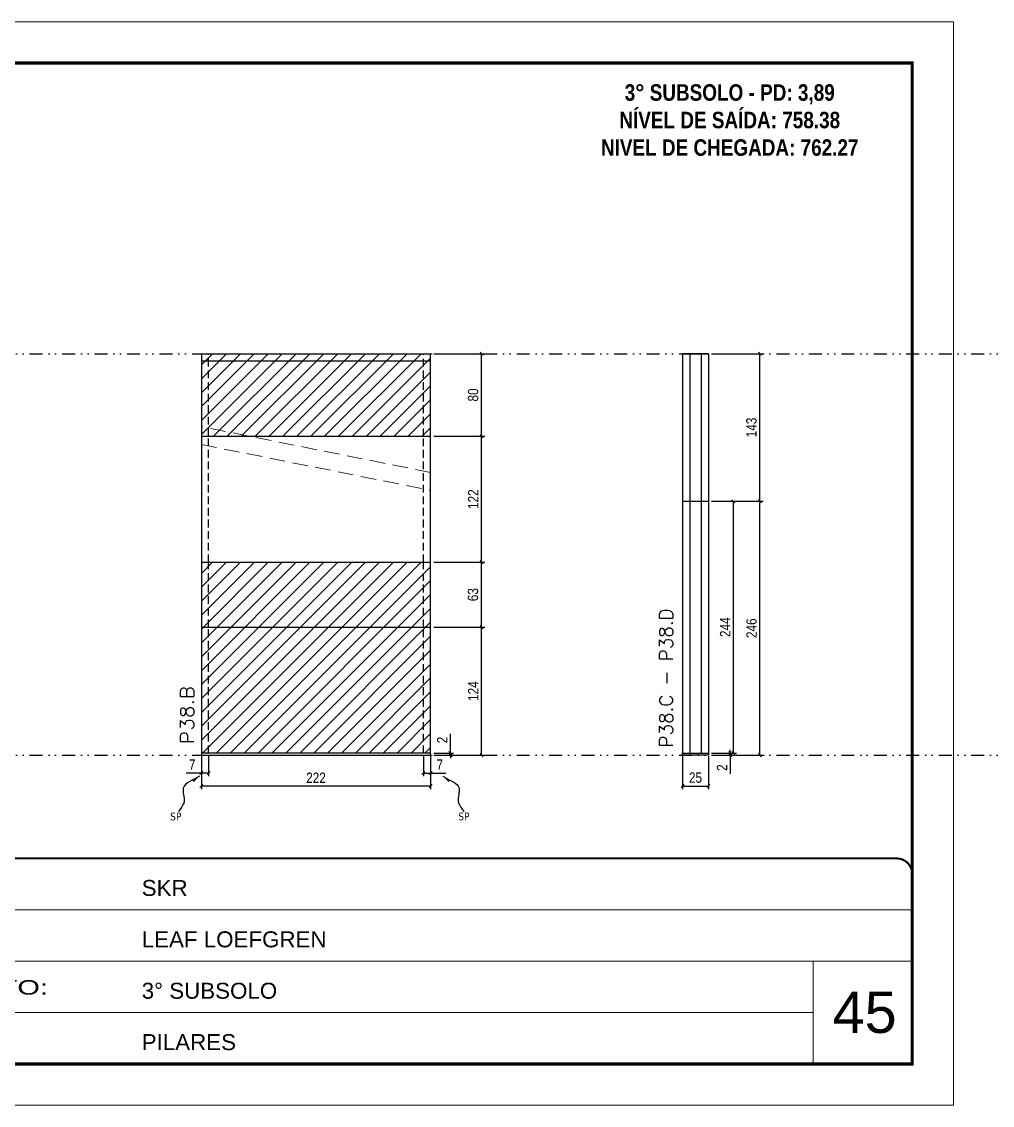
# Model space of a CAD drawing. Header units: millimetres. Extents: x 13777 to 27878, y -21631 to 6985.
# Drawn here: x 14996 to 15936, y -6700 to -5650 of the extents above; entities that cross this region are included whole.
import ezdxf

# ---------------------------------------------------------------- set-up
doc = ezdxf.new("R2010")
doc.units = ezdxf.units.MM
for name, pattern in [('CONTINUO', [0]), ('DASHED', [0.75, 0.5, -0.25]), ('DIVIDE2', [0.625, 0.25, -0.125, 0, -0.125, 0, -0.125]), ('HIDDEN', [0.375, 0.25, -0.125])]:
    doc.linetypes.add(name, pattern=pattern)
for name, color, linetype, lineweight in [('CARIMBO', 255, 'Continuous', 9), ('Folhas', 255, 'Continuous', 9), ('Hachura', 251, 'Continuous', 9), ('SARRAFO DE PRESSAO', 251, 'DASHED', 9), ('Texto Seção', 7, 'Continuous', 15)]:
    doc.layers.add(name, color=color, linetype=linetype, lineweight=lineweight)
for name, color, linetype in [('COTA', 241, 'Continuous'), ('NOMENCLATURA', 7, 'Continuous'), ('Nível', 160, 'Continuous'), ('Painéis', 200, 'Continuous'), ('SARR_2.2x7', 40, 'Continuous'), ('Sarrafo de Pressão', 42, 'HIDDEN'), ('texto', 7, 'Continuous')]:
    doc.layers.add(name, color=color, linetype=linetype)
doc.styles.add('ARIAL', font='arial.ttf')
doc.styles.add('COTA TECNICA', font='techl___.ttf', dxfattribs={"height": 10})
doc.styles.add('COTA TECNICA-50', font='techl___.ttf', dxfattribs={"height": 10})
doc.styles.add('REGUA-120', font='ROMANS.shx', dxfattribs={"height": 15})
doc.styles.add('ROMANC', font='techb___.ttf', dxfattribs={"height": 2.5})
doc.styles.get("Standard").update_dxf_attribs({"font": 'arial.ttf'})
doc.styles.add('Tecnologia', font='')
doc.styles.get('Tecnologia').set_extended_font_data('Forgotten Futurist')
doc.dimstyles.new('COTA PAINEL-50', dxfattribs={"dimtxt": 10, "dimasz": 3, "dimexe": 3, "dimexo": 3, "dimgap": 3, "dimtad": 1, "dimdec": 1, "dimzin": 12, "dimdsep": 46, "dimtxsty": 'COTA TECNICA-50', "dimblk1": 'OBLIQUE', "dimblk2": 'OBLIQUE', "dimsah": 1, "dimcen": 0.9, "dimclrd": 4, "dimclre": 4, "dimclrt": 240, "dimadec": 1, "dimazin": 3, "dimtfac": 1, "dimtdec": 1, "dimtmove": 0, "dimatfit": 3, "dimfxl": 1, "dimtolj": 1, "dimtzin": 12, "dimarcsym": 0})
doc.dimstyles.new('PAINEL', dxfattribs={"dimtxt": 10, "dimasz": 3, "dimexe": 3, "dimexo": 3, "dimgap": 3, "dimtad": 1, "dimdec": 1, "dimzin": 12, "dimdsep": 46, "dimtxsty": 'COTA TECNICA', "dimblk1": 'OBLIQUE', "dimblk2": 'OBLIQUE', "dimsah": 1, "dimcen": 0.9, "dimclrd": 4, "dimclre": 4, "dimclrt": 240, "dimadec": 1, "dimazin": 3, "dimtfac": 1, "dimtdec": 1, "dimtmove": 0, "dimatfit": 3, "dimfxl": 1, "dimtolj": 1, "dimtzin": 12, "dimarcsym": 0})
doc.dimstyles.get("Standard").update_dxf_attribs({"dimtxt": 0.18, "dimasz": 0.18, "dimexe": 0.18, "dimexo": 0.0625, "dimgap": 0.09, "dimtad": 0, "dimtih": 1, "dimtoh": 1, "dimdec": 4, "dimzin": 0, "dimdsep": 46, "dimtxsty": 'Standard', "dimcen": 0.09, "dimadec": 0, "dimazin": 0, "dimtfac": 1, "dimtdec": 4, "dimtofl": 0, "dimtmove": 0, "dimatfit": 3, "dimfxl": 1, "dimtolj": 1, "dimtzin": 0, "dimarcsym": 0})

# ---------------------------------------------------------------- blocks, each defined once
blk = doc.blocks.new('9999999999')
at = {"color": 30, "linetype": 'CONTINUO'}
for p, q in [((98564.6, 34230.2), (98564.6, 34429.4)), ((98564.6, 34379.6), (99584, 34379.6)), ((98564.6, 34329.8), (99488, 34329.8)), ((99584, 34329.8), (99488, 34329.8)), ((99488, 34329.8), (99488, 34230.2)), ((98564.6, 34280), (99488, 34280))]:
    blk.add_line(p, q, dxfattribs=at)
at = {"color": 30, "linetype": 'CONTINUO', "const_width": 2}
blk.add_lwpolyline([(99584, 34230.2), (99584, 34414.4, 0.414214), (99569, 34429.4), (98229, 34429.4, 0.414214), (98214, 34414.4), (98214, 34245.2, 0.414214), (98229, 34230.2), (99584, 34230.2)], format="xyb", dxfattribs=at)
at = {"layer": 'Folhas'}
blk.add_lwpolyline([(98139, 34190.2), (99624, 34190.2), (99624, 35240.2), (98139, 35240.2)], close=True, dxfattribs=at)
at = {"layer": 'Folhas', "color": 30, "const_width": 3}
blk.add_lwpolyline([(98214, 34230.2), (99584, 34230.2), (99584, 35200.2), (98214, 35200.2)], close=True, dxfattribs=at)
at = {"color": 7, "linetype": 'Continuous', "ltscale": 5, "style": 'ARIAL'}
for s, height, p in [('SKR', 15.48, (98837.7, 34393.1)), ('LEAF LOEFGREN', 15.483, (98837.7, 34343.3)), ('3° SUBSOLO', 15.48, (98837.7, 34293.5)), ('NOVA SISTEMAS CONSTRUTIVOS', 11.059, (98263.2, 34267.2)), ('PILARES', 15.48, (98837.7, 34243.7))]:
    blk.add_text(s, height=height, dxfattribs=at).set_placement(p)
at = {"layer": 'Folhas', "color": 7, "style": 'Tecnologia', "width": 1.5}
for s, p in [('CLIENTE:', (98573.7, 34397.2)), ('OBRA:', (98573.7, 34347.3)), ('PAVIMENTO:', (98573.7, 34297.5)), ('PROJETO:', (98573.7, 34247.7))]:
    blk.add_text(s, height=14, dxfattribs=at).set_placement(p)
blk = doc.blocks.new('_Oblique')
at = {"color": 0, "linetype": 'ByBlock', "lineweight": -2}
blk.add_line((-0.5, -0.5), (0.5, 0.5), dxfattribs=at)
blk = doc.blocks.new('*D1988')
at = {"layer": 'COTA', "color": 4, "lineweight": -2, "transparency": 16777216}
for p, q in [((15636.1, -6361.3), (15636.1, -6393.2)), ((15661.1, -6361.3), (15661.1, -6393.2)), ((15636.1, -6390.2), (15661.1, -6390.2))]:
    blk.add_line(p, q, dxfattribs=at)
at = {"layer": 'Defpoints', "color": 0, "transparency": 16777216}
for p in [(15636.1, -6358.3), (15661.1, -6358.3), (15661.1, -6390.2)]:
    blk.add_point(p, dxfattribs=at)
at = {"layer": 'COTA', "color": 4, "lineweight": -2, "transparency": 16777216, "xscale": 3, "yscale": 3, "zscale": 3, "rotation": 180}
blk.add_blockref('_Oblique', (15636.1, -6390.2), dxfattribs=at)
at = {"layer": 'COTA', "color": 4, "lineweight": -2, "transparency": 16777216, "xscale": 3, "yscale": 3, "zscale": 3}
blk.add_blockref('_Oblique', (15661.1, -6390.2), dxfattribs=at)
at = {"layer": 'COTA', "color": 240, "transparency": 16777216, "insert": (15648.6, -6382.1), "char_height": 10, "attachment_point": 5, "style": 'COTA TECNICA'}
blk.add_mtext('\\A1;25', dxfattribs=at)
blk = doc.blocks.new('*D1989')
at = {"layer": 'COTA', "color": 4, "lineweight": -2, "transparency": 16777216}
for p, q in [((15664.1, -6358.3), (15685.3, -6358.3)), ((15664.1, -6360.3), (15685.3, -6360.3)), ((15682.3, -6358.3), (15682.3, -6355.3)), ((15682.3, -6358.3), (15682.3, -6360.3)), ((15682.3, -6360.3), (15682.3, -6378.4))]:
    blk.add_line(p, q, dxfattribs=at)
at = {"layer": 'Defpoints', "color": 0, "transparency": 16777216}
for p in [(15661.1, -6358.3), (15661.1, -6360.3), (15682.3, -6358.3)]:
    blk.add_point(p, dxfattribs=at)
at = {"layer": 'COTA', "color": 4, "lineweight": -2, "transparency": 16777216, "xscale": 3, "yscale": 3, "zscale": 3}
for p, rotation in [((15682.3, -6358.3), 270), ((15682.3, -6360.3), 90)]:
    blk.add_blockref('_Oblique', p, dxfattribs=dict(at, rotation=rotation))
at = {"layer": 'COTA', "color": 240, "transparency": 16777216, "insert": (15674.3, -6372.4), "char_height": 10, "attachment_point": 5, "rotation": 90, "style": 'COTA TECNICA-50'}
blk.add_mtext('\\A1;2', dxfattribs=at)
blk = doc.blocks.new('*D1990')
at = {"layer": 'COTA', "color": 4, "lineweight": -2, "transparency": 16777216}
for p, q in [((15664.1, -6114.3), (15714, -6114.3)), ((15711, -6360.3), (15711, -6114.3)), ((15664.1, -6360.3), (15714, -6360.3))]:
    blk.add_line(p, q, dxfattribs=at)
at = {"layer": 'Defpoints', "color": 0, "transparency": 16777216}
for p in [(15661.1, -6114.3), (15711, -6114.3), (15661.1, -6360.3)]:
    blk.add_point(p, dxfattribs=at)
at = {"layer": 'COTA', "color": 4, "lineweight": -2, "transparency": 16777216, "xscale": 3, "yscale": 3, "zscale": 3}
for p, rotation in [((15711, -6114.3), 90), ((15711, -6360.3), 270)]:
    blk.add_blockref('_Oblique', p, dxfattribs=dict(at, rotation=rotation))
at = {"layer": 'COTA', "color": 240, "transparency": 16777216, "insert": (15702.9, -6237.3), "char_height": 10, "attachment_point": 5, "rotation": 90, "style": 'COTA TECNICA-50'}
blk.add_mtext('\\A1;246', dxfattribs=at)
blk = doc.blocks.new('*D2001')
at = {"layer": 'COTA', "color": 4, "lineweight": -2, "transparency": 16777216}
for p, q in [((15664.1, -6114.3), (15688.3, -6114.3)), ((15685.3, -6358.3), (15685.3, -6114.3)), ((15664.1, -6358.3), (15688.3, -6358.3))]:
    blk.add_line(p, q, dxfattribs=at)
at = {"layer": 'Defpoints', "color": 0, "transparency": 16777216}
for p in [(15661.1, -6114.3), (15685.3, -6114.3), (15661.1, -6358.3)]:
    blk.add_point(p, dxfattribs=at)
at = {"layer": 'COTA', "color": 4, "lineweight": -2, "transparency": 16777216, "xscale": 3, "yscale": 3, "zscale": 3}
for p, rotation in [((15685.3, -6114.3), 90), ((15685.3, -6358.3), 270)]:
    blk.add_blockref('_Oblique', p, dxfattribs=dict(at, rotation=rotation))
at = {"layer": 'COTA', "color": 240, "transparency": 16777216, "insert": (15677.3, -6236.3), "char_height": 10, "attachment_point": 5, "rotation": 90, "style": 'COTA TECNICA'}
blk.add_mtext('\\A1;244', dxfattribs=at)
blk = doc.blocks.new('*D2017')
at = {"layer": 'COTA', "color": 4, "lineweight": -2, "transparency": 16777216}
for p, q in [((15170, -6361.3), (15170, -6393.2)), ((15392, -6361.3), (15392, -6393.2)), ((15392, -6390.2), (15170, -6390.2))]:
    blk.add_line(p, q, dxfattribs=at)
at = {"layer": 'Defpoints', "color": 0, "transparency": 16777216}
for p in [(15170, -6358.3), (15392, -6358.3), (15170, -6390.2)]:
    blk.add_point(p, dxfattribs=at)
at = {"layer": 'COTA', "color": 4, "lineweight": -2, "transparency": 16777216, "xscale": 3, "yscale": 3, "zscale": 3, "rotation": 180}
blk.add_blockref('_Oblique', (15170, -6390.2), dxfattribs=at)
at = {"layer": 'COTA', "color": 4, "lineweight": -2, "transparency": 16777216, "xscale": 3, "yscale": 3, "zscale": 3}
blk.add_blockref('_Oblique', (15392, -6390.2), dxfattribs=at)
at = {"layer": 'COTA', "color": 240, "transparency": 16777216, "insert": (15281, -6382.2), "char_height": 10, "attachment_point": 5, "style": 'COTA TECNICA'}
blk.add_mtext('\\A1;222', dxfattribs=at)
blk = doc.blocks.new('*D2018')
at = {"layer": 'COTA', "color": 4, "lineweight": -2, "transparency": 16777216}
for p, q in [((15385, -6361.3), (15385, -6380.6)), ((15392, -6363.3), (15392, -6380.6)), ((15385, -6377.6), (15392, -6377.6)), ((15392, -6377.6), (15406.7, -6377.6))]:
    blk.add_line(p, q, dxfattribs=at)
at = {"layer": 'Defpoints', "color": 0, "transparency": 16777216}
for p in [(15385, -6358.3), (15392, -6360.3), (15392, -6377.6)]:
    blk.add_point(p, dxfattribs=at)
at = {"layer": 'COTA', "color": 4, "lineweight": -2, "transparency": 16777216, "xscale": 3, "yscale": 3, "zscale": 3, "rotation": 180}
blk.add_blockref('_Oblique', (15385, -6377.6), dxfattribs=at)
at = {"layer": 'COTA', "color": 4, "lineweight": -2, "transparency": 16777216, "xscale": 3, "yscale": 3, "zscale": 3}
blk.add_blockref('_Oblique', (15392, -6377.6), dxfattribs=at)
at = {"layer": 'COTA', "color": 240, "transparency": 16777216, "insert": (15400.9, -6369.5), "char_height": 10, "attachment_point": 5, "style": 'COTA TECNICA-50'}
blk.add_mtext('\\A1;7', dxfattribs=at)
blk = doc.blocks.new('*D2019')
at = {"layer": 'COTA', "color": 4, "lineweight": -2, "transparency": 16777216}
for p, q in [((15177, -6361.3), (15177, -6380.6)), ((15170, -6363.3), (15170, -6380.6)), ((15170, -6377.6), (15155.3, -6377.6)), ((15177, -6377.6), (15170, -6377.6))]:
    blk.add_line(p, q, dxfattribs=at)
at = {"layer": 'Defpoints', "color": 0, "transparency": 16777216}
for p in [(15170, -6360.3), (15177, -6358.3), (15170, -6377.6)]:
    blk.add_point(p, dxfattribs=at)
at = {"layer": 'COTA', "color": 4, "lineweight": -2, "transparency": 16777216, "xscale": 3, "yscale": 3, "zscale": 3, "rotation": 180}
blk.add_blockref('_Oblique', (15170, -6377.6), dxfattribs=at)
at = {"layer": 'COTA', "color": 4, "lineweight": -2, "transparency": 16777216, "xscale": 3, "yscale": 3, "zscale": 3}
blk.add_blockref('_Oblique', (15177, -6377.6), dxfattribs=at)
at = {"layer": 'COTA', "color": 240, "transparency": 16777216, "insert": (15161.1, -6369.5), "char_height": 10, "attachment_point": 5, "style": 'COTA TECNICA-50'}
blk.add_mtext('\\A1;7', dxfattribs=at)
blk = doc.blocks.new('*D2020')
at = {"layer": 'COTA', "color": 4, "lineweight": -2, "transparency": 16777216}
for p, q in [((15411.3, -6358.3), (15411.3, -6339.5)), ((15395, -6358.3), (15414.3, -6358.3)), ((15395, -6360.3), (15414.3, -6360.3)), ((15411.3, -6360.3), (15411.3, -6358.3)), ((15411.3, -6360.3), (15411.3, -6363.3))]:
    blk.add_line(p, q, dxfattribs=at)
at = {"layer": 'Defpoints', "color": 0, "transparency": 16777216}
for p in [(15392, -6358.3), (15392, -6360.3), (15411.3, -6360.3)]:
    blk.add_point(p, dxfattribs=at)
at = {"layer": 'COTA', "color": 4, "lineweight": -2, "transparency": 16777216, "xscale": 3, "yscale": 3, "zscale": 3}
for p, rotation in [((15411.3, -6358.3), 270), ((15411.3, -6360.3), 90)]:
    blk.add_blockref('_Oblique', p, dxfattribs=dict(at, rotation=rotation))
at = {"layer": 'COTA', "color": 240, "transparency": 16777216, "insert": (15403.3, -6345.6), "char_height": 10, "attachment_point": 5, "rotation": 90, "style": 'COTA TECNICA-50'}
blk.add_mtext('\\A1;2', dxfattribs=at)
blk = doc.blocks.new('*D2021')
at = {"layer": 'COTA', "color": 4, "linetype": 'ByBlock', "lineweight": -2, "transparency": 16777216}
for p, q in [((15395, -6236.3), (15444.4, -6236.3)), ((15441.4, -6360.3), (15441.4, -6236.3)), ((15395, -6360.3), (15444.4, -6360.3))]:
    blk.add_line(p, q, dxfattribs=at)
at = {"layer": 'Defpoints', "color": 0, "linetype": 'ByBlock', "transparency": 16777216}
for p in [(15392, -6236.3), (15441.4, -6236.3), (15392, -6360.3)]:
    blk.add_point(p, dxfattribs=at)
at = {"layer": 'COTA', "color": 4, "linetype": 'ByBlock', "lineweight": -2, "transparency": 16777216, "xscale": 3, "yscale": 3, "zscale": 3}
for p, rotation in [((15441.4, -6236.3), 90), ((15441.4, -6360.3), 270)]:
    blk.add_blockref('_Oblique', p, dxfattribs=dict(at, rotation=rotation))
at = {"layer": 'COTA', "color": 240, "linetype": 'ByBlock', "transparency": 16777216, "insert": (15433.3, -6298.3), "char_height": 10, "attachment_point": 5, "rotation": 90, "style": 'COTA TECNICA'}
blk.add_mtext('\\A1;124', dxfattribs=at)
blk = doc.blocks.new('*D2022')
at = {"layer": 'COTA', "color": 4, "linetype": 'ByBlock', "lineweight": -2, "transparency": 16777216}
for p, q in [((15395, -6236.3), (15444.4, -6236.3)), ((15441.4, -6360.3), (15441.4, -6236.3)), ((15395, -6360.3), (15444.4, -6360.3))]:
    blk.add_line(p, q, dxfattribs=at)
at = {"layer": 'Defpoints', "color": 0, "linetype": 'ByBlock', "transparency": 16777216}
for p in [(15392, -6236.3), (15441.4, -6236.3), (15392, -6360.3)]:
    blk.add_point(p, dxfattribs=at)
at = {"layer": 'COTA', "color": 4, "linetype": 'ByBlock', "lineweight": -2, "transparency": 16777216, "xscale": 3, "yscale": 3, "zscale": 3}
for p, rotation in [((15441.4, -6236.3), 90), ((15441.4, -6360.3), 270)]:
    blk.add_blockref('_Oblique', p, dxfattribs=dict(at, rotation=rotation))
at = {"layer": 'COTA', "color": 240, "linetype": 'ByBlock', "transparency": 16777216, "insert": (15433.3, -6298.3), "char_height": 10, "attachment_point": 5, "rotation": 90, "style": 'COTA TECNICA'}
blk.add_mtext('\\A1;124', dxfattribs=at)
blk = doc.blocks.new('*D2023')
at = {"layer": 'COTA', "color": 4, "lineweight": -2, "transparency": 16777216}
for p, q in [((15395, -6173.3), (15444.4, -6173.3)), ((15441.4, -6236.3), (15441.4, -6173.3)), ((15395, -6236.3), (15444.4, -6236.3))]:
    blk.add_line(p, q, dxfattribs=at)
at = {"layer": 'Defpoints', "color": 0, "transparency": 16777216}
for p in [(15392, -6173.3), (15441.4, -6173.3), (15392, -6236.3)]:
    blk.add_point(p, dxfattribs=at)
at = {"layer": 'COTA', "color": 4, "lineweight": -2, "transparency": 16777216, "xscale": 3, "yscale": 3, "zscale": 3}
for p, rotation in [((15441.4, -6173.3), 90), ((15441.4, -6236.3), 270)]:
    blk.add_blockref('_Oblique', p, dxfattribs=dict(at, rotation=rotation))
at = {"layer": 'COTA', "color": 240, "transparency": 16777216, "insert": (15433.1, -6204.8), "char_height": 10, "attachment_point": 5, "rotation": 90, "style": 'COTA TECNICA'}
blk.add_mtext('\\A1;63', dxfattribs=at)
blk = doc.blocks.new('*D2024')
at = {"layer": 'COTA', "color": 4, "lineweight": -2, "transparency": 16777216}
for p, q in [((15395, -6051.3), (15444.4, -6051.3)), ((15441.4, -6173.3), (15441.4, -6051.3)), ((15395, -6173.3), (15444.4, -6173.3))]:
    blk.add_line(p, q, dxfattribs=at)
at = {"layer": 'Defpoints', "color": 0, "transparency": 16777216}
for p in [(15392, -6051.3), (15441.4, -6051.3), (15392, -6173.3)]:
    blk.add_point(p, dxfattribs=at)
at = {"layer": 'COTA', "color": 4, "lineweight": -2, "transparency": 16777216, "xscale": 3, "yscale": 3, "zscale": 3}
for p, rotation in [((15441.4, -6051.3), 90), ((15441.4, -6173.3), 270)]:
    blk.add_blockref('_Oblique', p, dxfattribs=dict(at, rotation=rotation))
at = {"layer": 'COTA', "color": 240, "transparency": 16777216, "insert": (15433.3, -6112.3), "char_height": 10, "attachment_point": 5, "rotation": 90, "style": 'COTA TECNICA'}
blk.add_mtext('\\A1;122', dxfattribs=at)
blk = doc.blocks.new('*D2025')
at = {"layer": 'COTA', "color": 4, "lineweight": -2, "transparency": 16777216}
for p, q in [((15395, -5971.3), (15444.4, -5971.3)), ((15441.4, -6051.3), (15441.4, -5971.3)), ((15395, -6051.3), (15444.4, -6051.3))]:
    blk.add_line(p, q, dxfattribs=at)
at = {"layer": 'Defpoints', "color": 0, "transparency": 16777216}
for p in [(15392, -5971.3), (15441.4, -5971.3), (15392, -6051.3)]:
    blk.add_point(p, dxfattribs=at)
at = {"layer": 'COTA', "color": 4, "lineweight": -2, "transparency": 16777216, "xscale": 3, "yscale": 3, "zscale": 3}
for p, rotation in [((15441.4, -5971.3), 90), ((15441.4, -6051.3), 270)]:
    blk.add_blockref('_Oblique', p, dxfattribs=dict(at, rotation=rotation))
at = {"layer": 'COTA', "color": 240, "transparency": 16777216, "insert": (15433.2, -6011.3), "char_height": 10, "attachment_point": 5, "rotation": 90, "style": 'COTA TECNICA'}
blk.add_mtext('\\A1;80', dxfattribs=at)
blk = doc.blocks.new('*D2026')
at = {"layer": 'COTA', "color": 4, "lineweight": -2, "transparency": 16777216}
for p, q in [((15664.1, -5971.3), (15714, -5971.3)), ((15711, -6114.3), (15711, -5971.3)), ((15664.1, -6114.3), (15714, -6114.3))]:
    blk.add_line(p, q, dxfattribs=at)
at = {"layer": 'Defpoints', "color": 0, "transparency": 16777216}
for p in [(15661.1, -5971.3), (15711, -5971.3), (15661.1, -6114.3)]:
    blk.add_point(p, dxfattribs=at)
at = {"layer": 'COTA', "color": 4, "lineweight": -2, "transparency": 16777216, "xscale": 3, "yscale": 3, "zscale": 3}
for p, rotation in [((15711, -5971.3), 90), ((15711, -6114.3), 270)]:
    blk.add_blockref('_Oblique', p, dxfattribs=dict(at, rotation=rotation))
at = {"layer": 'COTA', "color": 240, "transparency": 16777216, "insert": (15702.8, -6042.8), "char_height": 10, "attachment_point": 5, "rotation": 90, "style": 'COTA TECNICA'}
blk.add_mtext('\\A1;143', dxfattribs=at)

msp = doc.modelspace()

# ---------------------------------------------------------------- hatches: boundary and pattern name
at = {"layer": 'Hachura', "linetype": 'ByBlock'}
h = msp.add_hatch(dxfattribs=at)
h.set_pattern_fill('ANSI31', color=256, scale=3)
h.set_pattern_definition([(45, (-4755, -1148.575), (-6.735192, 6.735192), [])])
h.paths.add_polyline_path([(15392, -6051.32), (15392, -5971.32), (15170, -5971.32), (15170, -6051.32)])
h.paths.add_polyline_path([(15392, -6236.32), (15392, -6173.32), (15170, -6173.32), (15170, -6236.32)])
h.paths.add_polyline_path([(15170, -6236.32), (15170, -6358.32), (15392, -6358.32), (15392, -6236.32)])

# ---------------------------------------------------------------- linework, layer by layer
at = {"layer": 'Hachura', "linetype": 'DASHED', "ltscale": 30}
msp.add_lwpolyline([(15170, -6041.97), (15170, -6059.31), (15392, -6103.72), (15392, -6086.38)], close=True, dxfattribs=at)
at = {"layer": 'Nível', "color": 4, "linetype": 'DIVIDE2', "ltscale": 50}
for p, q in [((13777.11, -5971.32), (17483.47, -5971.32)), ((13777.11, -6360.32), (21531.15, -6360.32))]:
    msp.add_line(p, q, dxfattribs=at)
at = {"layer": 'Painéis'}
for p, q in [((15170, -5971.32), (15170, -6360.32)), ((15170, -5971.32), (15392, -5971.32)), ((15392, -6360.32), (15392, -5971.32)), ((15636.06, -5971.32), (15636.06, -6358.32)), ((15636.06, -5971.32), (15661.06, -5971.32)), ((15661.06, -5971.32), (15636.06, -5971.32)), ((15661.06, -5971.32), (15661.06, -6358.32)), ((15170, -6051.32), (15392, -6051.32)), ((15636.06, -6114.32), (15661.06, -6114.32)), ((15170, -6173.32), (15392, -6173.32)), ((15170, -6236.32), (15392, -6236.32)), ((15170, -6360.32), (15392, -6360.32)), ((15636.06, -6358.32), (15661.06, -6358.32)), ((15636.06, -6358.32), (15661.06, -6358.32)), ((15636.06, -6360.32), (15636.06, -6358.32)), ((15661.06, -6360.32), (15636.06, -6360.32)), ((15661.06, -6358.32), (15661.06, -6360.32))]:
    msp.add_line(p, q, dxfattribs=at)
msp.add_lwpolyline([(15392, -6358.32), (15170, -6358.32), (15170, -6360.32), (15392, -6360.32)], close=True, dxfattribs=at)
at = {"layer": 'SARR_2.2x7'}
for p, q in [((15643.06, -5971.32), (15643.06, -6114.32)), ((15654.06, -5971.32), (15654.06, -6114.32)), ((15170, -5978.32), (15392, -5978.32)), ((15643.06, -6114.32), (15643.06, -6358.32)), ((15654.06, -6114.32), (15654.06, -6358.32))]:
    msp.add_line(p, q, dxfattribs=at)
at = {"layer": 'Sarrafo de Pressão', "ltscale": 30}
for p, q in [((15177, -6051.32), (15177, -5971.32)), ((15385, -6051.32), (15385, -5971.32)), ((15177, -6173.32), (15177, -6051.32)), ((15385, -6173.32), (15385, -6051.32)), ((15177, -6236.32), (15177, -6173.32)), ((15385, -6236.32), (15385, -6173.32)), ((15177, -6358.32), (15177, -6236.32)), ((15385, -6358.32), (15385, -6236.32))]:
    msp.add_line(p, q, dxfattribs=at)

# ---------------------------------------------------------------- block references
at = {"layer": 'SARRAFO DE PRESSAO', "color": 6, "linetype": 'ByBlock'}
msp.add_blockref('9999999999', (-83725.51, -40889.8), dxfattribs=at)

# ---------------------------------------------------------------- texts
at = {"layer": 'CARIMBO', "style": 'ARIAL'}
msp.add_text('45', height=40, dxfattribs=at).set_placement((15781.33, -6629.46))
at = {"layer": 'NOMENCLATURA', "color": 2, "insert": (15681.75, -5683.54), "char_height": 16, "attachment_point": 2, "style": 'ROMANC'}
msp.add_mtext_dynamic_manual_height_columns('\\P3° SUBSOLO - PD: 3,89\\PNÍVEL DE SAÍDA: 758.38\\PNIVEL DE CHEGADA: 762.27', width=300.2766, gutter_width=1, heights=[0], dxfattribs=at)
at = {"layer": 'texto', "color": 0, "char_height": 7.5, "attachment_point": 5}
for insert in [(15145.22, -6419.81), (15424.25, -6419.81)]:
    msp.add_mtext('{\\fTahoma|b0|i0|c0|p34;\\C4;SP}', dxfattribs=dict(at, insert=insert))
at = {"layer": 'Texto Seção', "style": 'REGUA-120', "width": 1.1}
msp.add_text('P38.B', height=13, rotation=90, dxfattribs=at).set_placement((15162.75, -6349.55))
at = {"layer": 'Texto Seção', "insert": (15626.61, -6352.9), "char_height": 13, "width": 370.6998, "attachment_point": 7, "rotation": 90, "style": 'REGUA-120'}
msp.add_mtext('P38.C - P38.D', dxfattribs=at)

# ---------------------------------------------------------------- dimensions: what is measured, and where the dimension line sits
at = {"layer": 'COTA'}
for base, p1, p2, angle, override, picture, middle in [((15441.37, -5971.32), (15392, -6051.32), (15392, -5971.32), 90, {"dimtmove": 1}, '*D2025', (15433.24, -6011.32)), ((15441.37, -6051.32), (15392, -6173.32), (15392, -6051.32), 90, {"dimtmove": 1}, '*D2024', (15433.31, -6112.32)), ((15170, -6390.21), (15392, -6358.32), (15170, -6358.32), 180, {"dimarcsym": 2}, '*D2017', (15281, -6382.21))]:
    dim = msp.add_linear_dim(base=base, p1=p1, p2=p2, angle=angle, dimstyle='PAINEL', override=override, dxfattribs=at)
    dim.commit()
    dim.dimension.update_dxf_attribs({"geometry": picture, "text_midpoint": middle})
for base, p1, p2, angle, dimstyle, picture, middle in [((15711.05, -5971.32), (15661.06, -6114.32), (15661.06, -5971.32), 90, 'PAINEL', '*D2026', (15702.83, -6042.82)), ((15711.05, -6114.32), (15661.06, -6360.32), (15661.06, -6114.32), 90, 'COTA PAINEL-50', '*D1990', (15702.94, -6237.32)), ((15685.32, -6114.32), (15661.06, -6358.32), (15661.06, -6114.32), 90, 'PAINEL', '*D2001', (15677.25, -6236.32)), ((15441.37, -6173.32), (15392, -6236.32), (15392, -6173.32), 90, 'PAINEL', '*D2023', (15433.15, -6204.82)), ((15170, -6377.56), (15177, -6358.32), (15170, -6360.32), 180, 'COTA PAINEL-50', '*D2019', (15161.14, -6369.48))]:
    dim = msp.add_linear_dim(base=base, p1=p1, p2=p2, angle=angle, dimstyle=dimstyle, dxfattribs=at)
    dim.commit()
    dim.dimension.update_dxf_attribs({"geometry": picture, "text_midpoint": middle})
at = {"layer": 'COTA', "linetype": 'ByBlock'}
for picture in ['*D2021', '*D2022']:
    dim = msp.add_aligned_dim(p1=(15392, -6360.32), p2=(15392, -6236.32), distance=-49.37, dimstyle='PAINEL', dxfattribs=at)
    dim.commit()
    dim.dimension.update_dxf_attribs({"geometry": picture, "text_midpoint": (15433.3, -6298.32)})
at = {"layer": 'COTA'}
for base, p1, p2, picture, middle in [((15411.26, -6360.32), (15392, -6358.32), (15392, -6360.32), '*D2020', (15411.26, -6345.57)), ((15682.25, -6358.32), (15661.06, -6360.32), (15661.06, -6358.32), '*D1989', (15682.25, -6372.37))]:
    dim = msp.add_linear_dim(base=base, p1=p1, p2=p2, angle=90, dimstyle='COTA PAINEL-50', dxfattribs=at)
    dim.commit()
    dim.dimension.update_dxf_attribs({"geometry": picture, "text_midpoint": middle, "dimtype": 160})
dim = msp.add_linear_dim(base=(15392, -6377.56), p1=(15385, -6358.32), p2=(15392, -6360.32), dimstyle='COTA PAINEL-50', dxfattribs=at)
dim.commit()
dim.dimension.update_dxf_attribs({"geometry": '*D2018', "text_midpoint": (15400.87, -6369.48)})
dim = msp.add_linear_dim(base=(15661.06, -6390.21), p1=(15636.06, -6358.32), p2=(15661.06, -6358.32), dimstyle='PAINEL', override={"dimarcsym": 2}, dxfattribs=at)
dim.commit()
dim.dimension.update_dxf_attribs({"geometry": '*D1988', "text_midpoint": (15648.56, -6382.1)})

# ---------------------------------------------------------------- leaders
at = {"layer": 'COTA', "path_type": 1}
for points in [[(15168.17, -6380.5), (15152.39, -6392.33), (15153.31, -6405.34), (15147.76, -6415.12)], [(15403.83, -6380.5), (15419.62, -6392.33), (15418.69, -6405.34), (15424.24, -6415.12)]]:
    msp.add_leader(points, dimstyle='Standard', override={"dimasz": 8}, dxfattribs=at)

doc.saveas('drawing.dxf')
